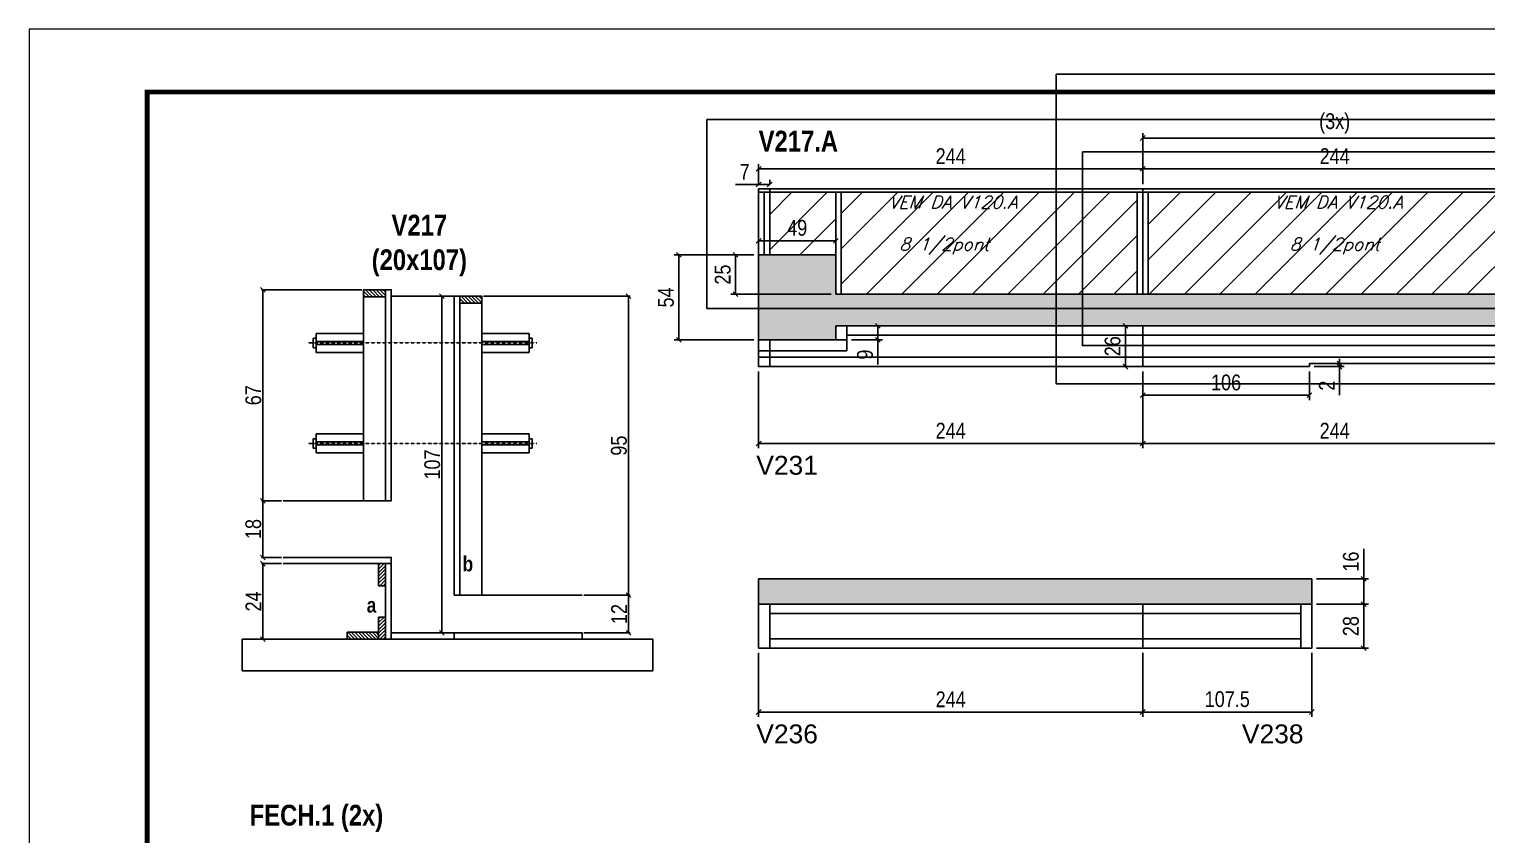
# Model space of a CAD drawing. Extents: x 2603 to 22413, y 1253 to 30260.
# Drawn here: x 5786 to 6713, y 23614 to 24126 of the extents above; entities that cross this region are included whole.
import ezdxf

# ---------------------------------------------------------------- set-up
doc = ezdxf.new("R2010")
doc.units = 0
doc.linetypes.add('DASHED', pattern=[0.75, 0.5, -0.25])
doc.linetypes.add('HIDDEN', pattern=[0.375, 0.25, -0.125])
for name, color, linetype in [('5', 5, 'Continuous'), ('barrote', 251, 'Continuous'), ('COTA', 241, 'Continuous'), ('detalhes', 4, 'Continuous'), ('NOMENCLATURA', 7, 'Continuous'), ('Painéis', 200, 'Continuous'), ('SARR_2.2x10', 60, 'Continuous'), ('SARR_2.2x7', 40, 'Continuous'), ('SARR_3.5x7', 81, 'Continuous'), ('TENSOR', 3, 'Continuous'), ('texto', 7, 'Continuous')]:
    doc.layers.add(name, color=color, linetype=linetype)
for name, color, linetype, lineweight in [('CONCRETO', 251, 'Continuous', 25), ('Folhas', 255, 'Continuous', 9), ('Hachura', 251, 'Continuous', 9), ('SARRAFO DE PRESSAO', 251, 'DASHED', 9)]:
    doc.layers.add(name, color=color, linetype=linetype, lineweight=lineweight)
doc.styles.add('COTA TECNICA', font='techl___.ttf', dxfattribs={"height": 10})
doc.styles.add('COTA TECNICA 2X', font='techl___.ttf', dxfattribs={"height": 10})
doc.styles.add('Romans', font='romans.shx')
doc.styles.get("Standard").update_dxf_attribs({"font": 'arial.ttf'})
doc.styles.add('TECNICA', font='techb___.ttf', dxfattribs={"height": 10})
doc.dimstyles.new('PAINEL', dxfattribs={"dimtxt": 10, "dimasz": 3, "dimexe": 3, "dimexo": 3, "dimgap": 3, "dimtad": 1, "dimdec": 1, "dimzin": 12, "dimdsep": 46, "dimtxsty": 'COTA TECNICA', "dimblk1": 'OBLIQUE', "dimblk2": 'OBLIQUE', "dimsah": 1, "dimcen": 0.9, "dimclrd": 4, "dimclre": 4, "dimclrt": 240, "dimadec": 1, "dimazin": 3, "dimtfac": 1, "dimtdec": 1, "dimtmove": 0, "dimatfit": 3, "dimfxl": 1, "dimtolj": 1, "dimtzin": 12, "dimarcsym": 0})
doc.dimstyles.new('SECAO', dxfattribs={"dimscale": 0.333333, "dimtxt": 5, "dimasz": 9, "dimexe": 3, "dimexo": 3, "dimgap": 3, "dimtad": 1, "dimdec": 1, "dimlfac": 0.5, "dimzin": 12, "dimdsep": 46, "dimtxsty": 'COTA TECNICA 2X', "dimblk1": 'OBLIQUE', "dimblk2": 'OBLIQUE', "dimsah": 1, "dimcen": 0.9, "dimclrd": 4, "dimclre": 4, "dimclrt": 240, "dimadec": 1, "dimazin": 3, "dimtfac": 1, "dimtdec": 1, "dimtmove": 0, "dimatfit": 3, "dimfxl": 1, "dimtolj": 1, "dimtzin": 12, "dimarcsym": 0})

# ---------------------------------------------------------------- blocks, each defined once
blk = doc.blocks.new('9999999999')
at = {"layer": 'Folhas'}
blk.add_lwpolyline([(98138.98, 34190.21), (99623.98, 34190.21), (99623.98, 35240.21), (98138.98, 35240.21)], close=True, dxfattribs=at)
at = {"layer": 'Folhas', "color": 30, "const_width": 3}
blk.add_lwpolyline([(98213.98, 34230.21), (99583.98, 34230.21), (99583.98, 35200.21), (98213.98, 35200.21)], close=True, dxfattribs=at)
blk = doc.blocks.new('_Oblique')
at = {"color": 0, "linetype": 'ByBlock', "lineweight": -2}
blk.add_line((-0.5, -0.5), (0.5, 0.5), dxfattribs=at)
blk = doc.blocks.new('*D2597')
at = {"layer": 'COTA', "color": 4, "lineweight": -2, "transparency": 16777216}
for p, q in [((5946.84, 23786.68), (5934.03, 23786.68)), ((5935.03, 23738.68), (5935.03, 23786.68)), ((5987.54, 23738.68), (5934.03, 23738.68))]:
    blk.add_line(p, q, dxfattribs=at)
at = {"layer": 'Defpoints', "color": 0, "transparency": 16777216}
for p in [(5935.03, 23786.68), (5947.84, 23786.68), (5988.54, 23738.68)]:
    blk.add_point(p, dxfattribs=at)
at = {"layer": 'COTA', "color": 4, "lineweight": -2, "transparency": 16777216, "xscale": 3, "yscale": 3, "zscale": 3}
for p, rotation in [((5935.03, 23786.68), 90), ((5935.03, 23738.68), 270)]:
    blk.add_blockref('_Oblique', p, dxfattribs=dict(at, rotation=rotation))
at = {"layer": 'COTA', "color": 240, "transparency": 16777216, "insert": (5928.96, 23762.68), "char_height": 10, "attachment_point": 5, "rotation": 90, "style": 'COTA TECNICA 2X'}
blk.add_mtext('\\A1;24', dxfattribs=at)
blk = doc.blocks.new('*D2598')
at = {"layer": 'COTA', "color": 4, "lineweight": -2, "transparency": 16777216}
for p, q in [((5946.84, 23826.68), (5934.03, 23826.68)), ((5935.03, 23790.68), (5935.03, 23826.68)), ((5946.84, 23790.68), (5934.03, 23790.68))]:
    blk.add_line(p, q, dxfattribs=at)
at = {"layer": 'Defpoints', "color": 0, "transparency": 16777216}
for p in [(5935.03, 23826.68), (5947.84, 23826.68), (5947.84, 23790.68)]:
    blk.add_point(p, dxfattribs=at)
at = {"layer": 'COTA', "color": 4, "lineweight": -2, "transparency": 16777216, "xscale": 3, "yscale": 3, "zscale": 3}
for p, rotation in [((5935.03, 23826.68), 90), ((5935.03, 23790.68), 270)]:
    blk.add_blockref('_Oblique', p, dxfattribs=dict(at, rotation=rotation))
at = {"layer": 'COTA', "color": 240, "transparency": 16777216, "insert": (5928.93, 23808.68), "char_height": 10, "attachment_point": 5, "rotation": 90, "style": 'COTA TECNICA 2X'}
blk.add_mtext('\\A1;18', dxfattribs=at)
blk = doc.blocks.new('*D2599')
at = {"layer": 'COTA', "color": 4, "lineweight": -2, "transparency": 16777216}
for p, q in [((5997.94, 23960.68), (5934.03, 23960.68)), ((5935.03, 23826.68), (5935.03, 23960.68)), ((5946.84, 23826.68), (5934.03, 23826.68))]:
    blk.add_line(p, q, dxfattribs=at)
at = {"layer": 'Defpoints', "color": 0, "transparency": 16777216}
for p in [(5935.03, 23960.68), (5998.94, 23960.68), (5947.84, 23826.68)]:
    blk.add_point(p, dxfattribs=at)
at = {"layer": 'COTA', "color": 4, "lineweight": -2, "transparency": 16777216, "xscale": 3, "yscale": 3, "zscale": 3}
for p, rotation in [((5935.03, 23960.68), 90), ((5935.03, 23826.68), 270)]:
    blk.add_blockref('_Oblique', p, dxfattribs=dict(at, rotation=rotation))
at = {"layer": 'COTA', "color": 240, "transparency": 16777216, "insert": (5928.93, 23893.68), "char_height": 10, "attachment_point": 5, "rotation": 90, "style": 'COTA TECNICA 2X'}
blk.add_mtext('\\A1;67', dxfattribs=at)
blk = doc.blocks.new('*D2600')
at = {"layer": 'COTA', "color": 4, "lineweight": -2, "transparency": 16777216}
for p, q in [((6138.86, 23766.68), (6168.37, 23766.68)), ((6167.37, 23742.68), (6167.37, 23766.68)), ((6138.86, 23742.68), (6168.37, 23742.68))]:
    blk.add_line(p, q, dxfattribs=at)
at = {"layer": 'Defpoints', "color": 0, "transparency": 16777216}
for p in [(6137.86, 23766.68), (6167.37, 23766.68), (6137.86, 23742.68)]:
    blk.add_point(p, dxfattribs=at)
at = {"layer": 'COTA', "color": 4, "lineweight": -2, "transparency": 16777216, "xscale": 3, "yscale": 3, "zscale": 3}
for p, rotation in [((6167.37, 23766.68), 90), ((6167.37, 23742.68), 270)]:
    blk.add_blockref('_Oblique', p, dxfattribs=dict(at, rotation=rotation))
at = {"layer": 'COTA', "color": 240, "transparency": 16777216, "insert": (6161.31, 23754.68), "char_height": 10, "attachment_point": 5, "rotation": 90, "style": 'COTA TECNICA 2X'}
blk.add_mtext('\\A1;12', dxfattribs=at)
blk = doc.blocks.new('*D2601')
at = {"layer": 'COTA', "color": 4, "lineweight": -2, "transparency": 16777216}
for p, q in [((6075.14, 23956.68), (6168.37, 23956.68)), ((6167.37, 23766.68), (6167.37, 23956.68)), ((6138.86, 23766.68), (6168.37, 23766.68))]:
    blk.add_line(p, q, dxfattribs=at)
at = {"layer": 'Defpoints', "color": 0, "transparency": 16777216}
for p in [(6074.14, 23956.68), (6167.37, 23956.68), (6137.86, 23766.68)]:
    blk.add_point(p, dxfattribs=at)
at = {"layer": 'COTA', "color": 4, "lineweight": -2, "transparency": 16777216, "xscale": 3, "yscale": 3, "zscale": 3}
for p, rotation in [((6167.37, 23956.68), 90), ((6167.37, 23766.68), 270)]:
    blk.add_blockref('_Oblique', p, dxfattribs=dict(at, rotation=rotation))
at = {"layer": 'COTA', "color": 240, "transparency": 16777216, "insert": (6161.23, 23861.68), "char_height": 10, "attachment_point": 5, "rotation": 90, "style": 'COTA TECNICA 2X'}
blk.add_mtext('\\A1;95', dxfattribs=at)
blk = doc.blocks.new('*D2602')
at = {"layer": 'COTA', "color": 4, "lineweight": -2, "transparency": 16777216}
for p, q in [((6055.54, 23956.68), (6047.76, 23956.68)), ((6048.76, 23956.68), (6048.76, 23742.68)), ((6055.54, 23742.68), (6047.76, 23742.68))]:
    blk.add_line(p, q, dxfattribs=at)
at = {"layer": 'Defpoints', "color": 0, "transparency": 16777216}
for p in [(6056.54, 23956.68), (6048.76, 23742.68), (6056.54, 23742.68)]:
    blk.add_point(p, dxfattribs=at)
at = {"layer": 'COTA', "color": 4, "lineweight": -2, "transparency": 16777216, "xscale": 3, "yscale": 3, "zscale": 3}
for p, rotation in [((6048.76, 23956.68), 90), ((6048.76, 23742.68), 270)]:
    blk.add_blockref('_Oblique', p, dxfattribs=dict(at, rotation=rotation))
at = {"layer": 'COTA', "color": 240, "transparency": 16777216, "insert": (6042.65, 23849.68), "char_height": 10, "attachment_point": 5, "rotation": 90, "style": 'COTA TECNICA 2X'}
blk.add_mtext('\\A1;107', dxfattribs=at)
blk = doc.blocks.new('*D493')
at = {"layer": 'COTA', "color": 4, "linetype": 'ByBlock', "lineweight": -2, "transparency": 16777216}
for p, q in [((6494, 23908.85), (6494, 23860.1)), ((6738, 23910.85), (6738, 23860.1)), ((6494, 23863.1), (6738, 23863.1))]:
    blk.add_line(p, q, dxfattribs=at)
at = {"layer": 'Defpoints', "color": 0, "linetype": 'ByBlock', "transparency": 16777216}
for p in [(6494, 23911.85), (6738, 23913.85), (6738, 23863.1)]:
    blk.add_point(p, dxfattribs=at)
at = {"layer": 'COTA', "color": 4, "linetype": 'ByBlock', "lineweight": -2, "transparency": 16777216, "xscale": 3, "yscale": 3, "zscale": 3, "rotation": 180}
blk.add_blockref('_Oblique', (6494, 23863.1), dxfattribs=at)
at = {"layer": 'COTA', "color": 4, "linetype": 'ByBlock', "lineweight": -2, "transparency": 16777216, "xscale": 3, "yscale": 3, "zscale": 3}
blk.add_blockref('_Oblique', (6738, 23863.1), dxfattribs=at)
at = {"layer": 'COTA', "color": 240, "linetype": 'ByBlock', "transparency": 16777216, "insert": (6616, 23871.17), "char_height": 10, "attachment_point": 5, "style": 'COTA TECNICA'}
blk.add_mtext('\\A1;244', dxfattribs=at)
blk = doc.blocks.new('*D2670')
at = {"layer": 'COTA', "color": 4, "linetype": 'ByBlock', "lineweight": -2, "transparency": 16777216}
for p, q in [((6250, 23985.85), (6250, 23994.89)), ((6250, 23991.89), (6299, 23991.89)), ((6299, 23985.85), (6299, 23994.89))]:
    blk.add_line(p, q, dxfattribs=at)
at = {"layer": 'Defpoints', "color": 0, "linetype": 'ByBlock', "transparency": 16777216}
for p in [(6299, 23991.89), (6250, 23982.85), (6299, 23982.85)]:
    blk.add_point(p, dxfattribs=at)
at = {"layer": 'COTA', "color": 4, "linetype": 'ByBlock', "lineweight": -2, "transparency": 16777216, "xscale": 3, "yscale": 3, "zscale": 3, "rotation": 180}
blk.add_blockref('_Oblique', (6250, 23991.89), dxfattribs=at)
at = {"layer": 'COTA', "color": 4, "linetype": 'ByBlock', "lineweight": -2, "transparency": 16777216, "xscale": 3, "yscale": 3, "zscale": 3}
blk.add_blockref('_Oblique', (6299, 23991.89), dxfattribs=at)
at = {"layer": 'COTA', "color": 240, "linetype": 'ByBlock', "transparency": 16777216, "insert": (6274.5, 23999.99), "char_height": 10, "attachment_point": 5, "style": 'COTA TECNICA'}
blk.add_mtext('\\A1;49', dxfattribs=at)
blk = doc.blocks.new('*D2671')
at = {"layer": 'COTA', "color": 4, "linetype": 'ByBlock', "lineweight": -2, "transparency": 16777216}
for p, q in [((6247, 23982.85), (6232.29, 23982.85)), ((6235.29, 23957.85), (6235.29, 23982.85)), ((6296, 23957.85), (6232.29, 23957.85))]:
    blk.add_line(p, q, dxfattribs=at)
at = {"layer": 'Defpoints', "color": 0, "linetype": 'ByBlock', "transparency": 16777216}
for p in [(6235.29, 23982.85), (6250, 23982.85), (6299, 23957.85)]:
    blk.add_point(p, dxfattribs=at)
at = {"layer": 'COTA', "color": 4, "linetype": 'ByBlock', "lineweight": -2, "transparency": 16777216, "xscale": 3, "yscale": 3, "zscale": 3}
for p, rotation in [((6235.29, 23982.85), 90), ((6235.29, 23957.85), 270)]:
    blk.add_blockref('_Oblique', p, dxfattribs=dict(at, rotation=rotation))
at = {"layer": 'COTA', "color": 240, "linetype": 'ByBlock', "transparency": 16777216, "insert": (6227.18, 23970.35), "char_height": 10, "attachment_point": 5, "rotation": 90, "style": 'COTA TECNICA'}
blk.add_mtext('\\A1;25', dxfattribs=at)
blk = doc.blocks.new('*D2674')
at = {"layer": 'COTA', "color": 4, "linetype": 'ByBlock', "lineweight": -2, "transparency": 16777216}
for p, q in [((6250, 23908.85), (6250, 23860.1)), ((6494, 23908.85), (6494, 23860.1)), ((6250, 23863.1), (6494, 23863.1))]:
    blk.add_line(p, q, dxfattribs=at)
at = {"layer": 'Defpoints', "color": 0, "linetype": 'ByBlock', "transparency": 16777216}
for p in [(6250, 23911.85), (6494, 23911.85), (6494, 23863.1)]:
    blk.add_point(p, dxfattribs=at)
at = {"layer": 'COTA', "color": 4, "linetype": 'ByBlock', "lineweight": -2, "transparency": 16777216, "xscale": 3, "yscale": 3, "zscale": 3, "rotation": 180}
blk.add_blockref('_Oblique', (6250, 23863.1), dxfattribs=at)
at = {"layer": 'COTA', "color": 4, "linetype": 'ByBlock', "lineweight": -2, "transparency": 16777216, "xscale": 3, "yscale": 3, "zscale": 3}
blk.add_blockref('_Oblique', (6494, 23863.1), dxfattribs=at)
at = {"layer": 'COTA', "color": 240, "linetype": 'ByBlock', "transparency": 16777216, "insert": (6372, 23871.17), "char_height": 10, "attachment_point": 5, "style": 'COTA TECNICA'}
blk.add_mtext('\\A1;244', dxfattribs=at)
blk = doc.blocks.new('*D2675')
at = {"layer": 'COTA', "color": 4, "linetype": 'ByBlock', "lineweight": -2, "transparency": 16777216}
for p, q in [((6250, 24027.85), (6250, 24040.55)), ((6250, 24037.55), (6494, 24037.55)), ((6494, 24027.85), (6494, 24040.55))]:
    blk.add_line(p, q, dxfattribs=at)
at = {"layer": 'Defpoints', "color": 0, "linetype": 'ByBlock', "transparency": 16777216}
for p in [(6494, 24037.55), (6250, 24024.85), (6494, 24024.85)]:
    blk.add_point(p, dxfattribs=at)
at = {"layer": 'COTA', "color": 4, "linetype": 'ByBlock', "lineweight": -2, "transparency": 16777216, "xscale": 3, "yscale": 3, "zscale": 3, "rotation": 180}
blk.add_blockref('_Oblique', (6250, 24037.55), dxfattribs=at)
at = {"layer": 'COTA', "color": 4, "linetype": 'ByBlock', "lineweight": -2, "transparency": 16777216, "xscale": 3, "yscale": 3, "zscale": 3}
blk.add_blockref('_Oblique', (6494, 24037.55), dxfattribs=at)
at = {"layer": 'COTA', "color": 240, "linetype": 'ByBlock', "transparency": 16777216, "insert": (6372, 24045.62), "char_height": 10, "attachment_point": 5, "style": 'COTA TECNICA'}
blk.add_mtext('\\A1;244', dxfattribs=at)
blk = doc.blocks.new('*D2676')
at = {"layer": 'COTA', "color": 4, "linetype": 'ByBlock', "lineweight": -2, "transparency": 16777216}
for p, q in [((6494, 24027.85), (6494, 24040.55)), ((6494, 24037.55), (6738, 24037.55)), ((6738, 24027.85), (6738, 24040.55))]:
    blk.add_line(p, q, dxfattribs=at)
at = {"layer": 'Defpoints', "color": 0, "linetype": 'ByBlock', "transparency": 16777216}
for p in [(6738, 24037.55), (6494, 24024.85), (6738, 24024.85)]:
    blk.add_point(p, dxfattribs=at)
at = {"layer": 'COTA', "color": 4, "linetype": 'ByBlock', "lineweight": -2, "transparency": 16777216, "xscale": 3, "yscale": 3, "zscale": 3, "rotation": 180}
blk.add_blockref('_Oblique', (6494, 24037.55), dxfattribs=at)
at = {"layer": 'COTA', "color": 4, "linetype": 'ByBlock', "lineweight": -2, "transparency": 16777216, "xscale": 3, "yscale": 3, "zscale": 3}
blk.add_blockref('_Oblique', (6738, 24037.55), dxfattribs=at)
at = {"layer": 'COTA', "color": 240, "linetype": 'ByBlock', "transparency": 16777216, "insert": (6616, 24045.62), "char_height": 10, "attachment_point": 5, "style": 'COTA TECNICA'}
blk.add_mtext('\\A1;244', dxfattribs=at)
blk = doc.blocks.new('*D2678')
at = {"layer": 'COTA', "color": 4, "linetype": 'ByBlock', "lineweight": -2, "transparency": 16777216}
for p, q in [((6494, 24027.85), (6494, 24060.13)), ((6494, 24057.13), (6738, 24057.13)), ((6738, 24027.85), (6738, 24060.13))]:
    blk.add_line(p, q, dxfattribs=at)
at = {"layer": 'Defpoints', "color": 0, "linetype": 'ByBlock', "transparency": 16777216}
for p in [(6738, 24057.13), (6494, 24024.85), (6738, 24024.85)]:
    blk.add_point(p, dxfattribs=at)
at = {"layer": 'COTA', "color": 4, "linetype": 'ByBlock', "lineweight": -2, "transparency": 16777216, "xscale": 3, "yscale": 3, "zscale": 3, "rotation": 180}
blk.add_blockref('_Oblique', (6494, 24057.13), dxfattribs=at)
at = {"layer": 'COTA', "color": 4, "linetype": 'ByBlock', "lineweight": -2, "transparency": 16777216, "xscale": 3, "yscale": 3, "zscale": 3}
blk.add_blockref('_Oblique', (6738, 24057.13), dxfattribs=at)
at = {"layer": 'COTA', "color": 240, "linetype": 'ByBlock', "transparency": 16777216, "insert": (6616, 24066.35), "char_height": 10, "attachment_point": 5, "style": 'COTA TECNICA'}
blk.add_mtext('\\A1;(3x)', dxfattribs=at)
blk = doc.blocks.new('*D495')
at = {"layer": 'COTA', "color": 4, "linetype": 'ByBlock', "lineweight": -2, "transparency": 16777216}
for p, q in [((6494, 23729.99), (6494, 23689.43)), ((6601.5, 23729.99), (6601.5, 23689.43)), ((6494, 23692.43), (6601.5, 23692.43))]:
    blk.add_line(p, q, dxfattribs=at)
at = {"layer": 'Defpoints', "color": 0, "linetype": 'ByBlock', "transparency": 16777216}
for p in [(6494, 23732.99), (6601.5, 23732.99), (6601.5, 23692.43)]:
    blk.add_point(p, dxfattribs=at)
at = {"layer": 'COTA', "color": 4, "linetype": 'ByBlock', "lineweight": -2, "transparency": 16777216, "xscale": 3, "yscale": 3, "zscale": 3, "rotation": 180}
blk.add_blockref('_Oblique', (6494, 23692.43), dxfattribs=at)
at = {"layer": 'COTA', "color": 4, "linetype": 'ByBlock', "lineweight": -2, "transparency": 16777216, "xscale": 3, "yscale": 3, "zscale": 3}
blk.add_blockref('_Oblique', (6601.5, 23692.43), dxfattribs=at)
at = {"layer": 'COTA', "color": 240, "linetype": 'ByBlock', "transparency": 16777216, "insert": (6547.75, 23700.54), "char_height": 10, "attachment_point": 5, "style": 'COTA TECNICA'}
blk.add_mtext('\\A1;107.5', dxfattribs=at)
blk = doc.blocks.new('*D2682')
at = {"layer": 'COTA', "color": 4, "linetype": 'ByBlock', "lineweight": -2, "transparency": 16777216}
for p, q in [((6250, 23729.99), (6250, 23689.43)), ((6494, 23729.99), (6494, 23689.43)), ((6250, 23692.43), (6494, 23692.43))]:
    blk.add_line(p, q, dxfattribs=at)
at = {"layer": 'Defpoints', "color": 0, "linetype": 'ByBlock', "transparency": 16777216}
for p in [(6250, 23732.99), (6494, 23732.99), (6494, 23692.43)]:
    blk.add_point(p, dxfattribs=at)
at = {"layer": 'COTA', "color": 4, "linetype": 'ByBlock', "lineweight": -2, "transparency": 16777216, "xscale": 3, "yscale": 3, "zscale": 3, "rotation": 180}
blk.add_blockref('_Oblique', (6250, 23692.43), dxfattribs=at)
at = {"layer": 'COTA', "color": 4, "linetype": 'ByBlock', "lineweight": -2, "transparency": 16777216, "xscale": 3, "yscale": 3, "zscale": 3}
blk.add_blockref('_Oblique', (6494, 23692.43), dxfattribs=at)
at = {"layer": 'COTA', "color": 240, "linetype": 'ByBlock', "transparency": 16777216, "insert": (6372, 23700.5), "char_height": 10, "attachment_point": 5, "style": 'COTA TECNICA'}
blk.add_mtext('\\A1;244', dxfattribs=at)
blk = doc.blocks.new('*D2683')
at = {"layer": 'COTA', "color": 4, "linetype": 'ByBlock', "lineweight": -2, "transparency": 16777216}
for p, q in [((6604.5, 23760.99), (6637.44, 23760.99)), ((6634.44, 23760.99), (6634.44, 23732.99)), ((6604.5, 23732.99), (6637.44, 23732.99))]:
    blk.add_line(p, q, dxfattribs=at)
at = {"layer": 'Defpoints', "color": 0, "linetype": 'ByBlock', "transparency": 16777216}
for p in [(6601.5, 23760.99), (6601.5, 23732.99), (6634.44, 23732.99)]:
    blk.add_point(p, dxfattribs=at)
at = {"layer": 'COTA', "color": 4, "linetype": 'ByBlock', "lineweight": -2, "transparency": 16777216, "xscale": 3, "yscale": 3, "zscale": 3}
for p, rotation in [((6634.44, 23760.99), 90), ((6634.44, 23732.99), 270)]:
    blk.add_blockref('_Oblique', p, dxfattribs=dict(at, rotation=rotation))
at = {"layer": 'COTA', "color": 240, "linetype": 'ByBlock', "transparency": 16777216, "insert": (6626.34, 23746.99), "char_height": 10, "attachment_point": 5, "rotation": 90, "style": 'COTA TECNICA'}
blk.add_mtext('\\A1;28', dxfattribs=at)
blk = doc.blocks.new('*D2684')
at = {"layer": 'COTA', "color": 4, "linetype": 'ByBlock', "lineweight": -2, "transparency": 16777216}
for p, q in [((6634.44, 23776.99), (6634.44, 23796)), ((6604.5, 23776.99), (6637.44, 23776.99)), ((6634.44, 23760.99), (6634.44, 23776.99)), ((6604.5, 23760.99), (6637.44, 23760.99))]:
    blk.add_line(p, q, dxfattribs=at)
at = {"layer": 'Defpoints', "color": 0, "linetype": 'ByBlock', "transparency": 16777216}
for p in [(6601.5, 23776.99), (6634.44, 23776.99), (6601.5, 23760.99)]:
    blk.add_point(p, dxfattribs=at)
at = {"layer": 'COTA', "color": 4, "linetype": 'ByBlock', "lineweight": -2, "transparency": 16777216, "xscale": 3, "yscale": 3, "zscale": 3}
for p, rotation in [((6634.44, 23776.99), 90), ((6634.44, 23760.99), 270)]:
    blk.add_blockref('_Oblique', p, dxfattribs=dict(at, rotation=rotation))
at = {"layer": 'COTA', "color": 240, "linetype": 'ByBlock', "transparency": 16777216, "insert": (6626.34, 23788), "char_height": 10, "attachment_point": 5, "rotation": 90, "style": 'COTA TECNICA'}
blk.add_mtext('\\A1;16', dxfattribs=at)
blk = doc.blocks.new('*D2654')
at = {"layer": 'COTA', "color": 4, "linetype": 'ByBlock', "lineweight": -2, "transparency": 16777216}
for p, q in [((6494, 23908.85), (6494, 23890.66)), ((6600, 23908.85), (6600, 23890.66)), ((6494, 23893.66), (6600, 23893.66))]:
    blk.add_line(p, q, dxfattribs=at)
at = {"layer": 'Defpoints', "color": 0, "linetype": 'ByBlock', "transparency": 16777216}
for p in [(6494, 23911.85), (6600, 23911.85), (6600, 23893.66)]:
    blk.add_point(p, dxfattribs=at)
at = {"layer": 'COTA', "color": 4, "linetype": 'ByBlock', "lineweight": -2, "transparency": 16777216, "xscale": 3, "yscale": 3, "zscale": 3, "rotation": 180}
blk.add_blockref('_Oblique', (6494, 23893.66), dxfattribs=at)
at = {"layer": 'COTA', "color": 4, "linetype": 'ByBlock', "lineweight": -2, "transparency": 16777216, "xscale": 3, "yscale": 3, "zscale": 3}
blk.add_blockref('_Oblique', (6600, 23893.66), dxfattribs=at)
at = {"layer": 'COTA', "color": 240, "linetype": 'ByBlock', "transparency": 16777216, "insert": (6547, 23901.76), "char_height": 10, "attachment_point": 5, "style": 'COTA TECNICA'}
blk.add_mtext('\\A1;106', dxfattribs=at)
blk = doc.blocks.new('*D2655')
at = {"layer": 'COTA', "color": 4, "linetype": 'ByBlock', "lineweight": -2, "transparency": 16777216}
for p, q in [((6619.02, 23913.85), (6619.02, 23916.85)), ((6603, 23913.85), (6622.02, 23913.85)), ((6603, 23911.85), (6622.02, 23911.85)), ((6619.02, 23913.85), (6619.02, 23911.85)), ((6619.02, 23911.85), (6619.02, 23893.74))]:
    blk.add_line(p, q, dxfattribs=at)
at = {"layer": 'Defpoints', "color": 0, "linetype": 'ByBlock', "transparency": 16777216}
for p in [(6600, 23913.85), (6600, 23911.85), (6619.02, 23911.85)]:
    blk.add_point(p, dxfattribs=at)
at = {"layer": 'COTA', "color": 4, "linetype": 'ByBlock', "lineweight": -2, "transparency": 16777216, "xscale": 3, "yscale": 3, "zscale": 3}
for p, rotation in [((6619.02, 23913.85), 270), ((6619.02, 23911.85), 90)]:
    blk.add_blockref('_Oblique', p, dxfattribs=dict(at, rotation=rotation))
at = {"layer": 'COTA', "color": 240, "linetype": 'ByBlock', "transparency": 16777216, "insert": (6611.02, 23899.79), "char_height": 10, "attachment_point": 5, "rotation": 90, "style": 'COTA TECNICA'}
blk.add_mtext('\\A1;2', dxfattribs=at)
blk = doc.blocks.new('*D2656')
at = {"layer": 'COTA', "color": 4, "linetype": 'ByBlock', "lineweight": -2, "transparency": 16777216}
for p, q in [((6491, 23937.85), (6480.03, 23937.85)), ((6483.03, 23937.85), (6483.03, 23911.85)), ((6491, 23911.85), (6480.03, 23911.85))]:
    blk.add_line(p, q, dxfattribs=at)
at = {"layer": 'Defpoints', "color": 0, "linetype": 'ByBlock', "transparency": 16777216}
for p in [(6494, 23937.85), (6483.03, 23911.85), (6494, 23911.85)]:
    blk.add_point(p, dxfattribs=at)
at = {"layer": 'COTA', "color": 4, "linetype": 'ByBlock', "lineweight": -2, "transparency": 16777216, "xscale": 3, "yscale": 3, "zscale": 3}
for p, rotation in [((6483.03, 23937.85), 90), ((6483.03, 23911.85), 270)]:
    blk.add_blockref('_Oblique', p, dxfattribs=dict(at, rotation=rotation))
at = {"layer": 'COTA', "color": 240, "linetype": 'ByBlock', "transparency": 16777216, "insert": (6474.92, 23924.85), "char_height": 10, "attachment_point": 5, "rotation": 90, "style": 'COTA TECNICA'}
blk.add_mtext('\\A1;26', dxfattribs=at)
blk = doc.blocks.new('*D2658')
at = {"layer": 'COTA', "color": 4, "linetype": 'ByBlock', "lineweight": -2, "transparency": 16777216}
for p, q in [((6250, 24027.61), (6235.27, 24027.61)), ((6250, 24027.85), (6250, 24030.61)), ((6257, 24027.61), (6250, 24027.61)), ((6257, 24027.85), (6257, 24030.61))]:
    blk.add_line(p, q, dxfattribs=at)
at = {"layer": 'Defpoints', "color": 0, "linetype": 'ByBlock', "transparency": 16777216}
for p in [(6250, 24027.61), (6250, 24024.85), (6257, 24024.85)]:
    blk.add_point(p, dxfattribs=at)
at = {"layer": 'COTA', "color": 4, "linetype": 'ByBlock', "lineweight": -2, "transparency": 16777216, "xscale": 3, "yscale": 3, "zscale": 3, "rotation": 180}
blk.add_blockref('_Oblique', (6250, 24027.61), dxfattribs=at)
at = {"layer": 'COTA', "color": 4, "linetype": 'ByBlock', "lineweight": -2, "transparency": 16777216, "xscale": 3, "yscale": 3, "zscale": 3}
blk.add_blockref('_Oblique', (6257, 24027.61), dxfattribs=at)
at = {"layer": 'COTA', "color": 240, "linetype": 'ByBlock', "transparency": 16777216, "insert": (6241.13, 24035.68), "char_height": 10, "attachment_point": 5, "style": 'COTA TECNICA'}
blk.add_mtext('\\A1;7', dxfattribs=at)
blk = doc.blocks.new('*D1601')
at = {"layer": 'COTA', "color": 4, "linetype": 'ByBlock', "lineweight": -2, "transparency": 16777216}
for p, q in [((6247, 23982.85), (6196.24, 23982.85)), ((6199.24, 23928.85), (6199.24, 23982.85)), ((6247, 23928.85), (6196.24, 23928.85))]:
    blk.add_line(p, q, dxfattribs=at)
at = {"layer": 'Defpoints', "color": 0, "linetype": 'ByBlock', "transparency": 16777216}
for p in [(6199.24, 23982.85), (6250, 23982.85), (6250, 23928.85)]:
    blk.add_point(p, dxfattribs=at)
at = {"layer": 'COTA', "color": 4, "linetype": 'ByBlock', "lineweight": -2, "transparency": 16777216, "xscale": 3, "yscale": 3, "zscale": 3}
for p, rotation in [((6199.24, 23982.85), 90), ((6199.24, 23928.85), 270)]:
    blk.add_blockref('_Oblique', p, dxfattribs=dict(at, rotation=rotation))
at = {"layer": 'COTA', "color": 240, "linetype": 'ByBlock', "transparency": 16777216, "insert": (6191.13, 23955.85), "char_height": 10, "attachment_point": 5, "rotation": 90, "style": 'COTA TECNICA'}
blk.add_mtext('\\A1;54', dxfattribs=at)
blk = doc.blocks.new('*D1602')
at = {"layer": 'COTA', "color": 4, "linetype": 'ByBlock', "lineweight": -2, "transparency": 16777216}
for p, q in [((6309, 23937.85), (6328.68, 23937.85)), ((6325.68, 23937.85), (6325.68, 23928.85)), ((6309, 23928.85), (6328.68, 23928.85)), ((6325.68, 23928.85), (6325.68, 23913.18))]:
    blk.add_line(p, q, dxfattribs=at)
at = {"layer": 'Defpoints', "color": 0, "linetype": 'ByBlock', "transparency": 16777216}
for p in [(6306, 23937.85), (6306, 23928.85), (6325.68, 23928.85)]:
    blk.add_point(p, dxfattribs=at)
at = {"layer": 'COTA', "color": 4, "linetype": 'ByBlock', "lineweight": -2, "transparency": 16777216, "xscale": 3, "yscale": 3, "zscale": 3}
for p, rotation in [((6325.68, 23937.85), 90), ((6325.68, 23928.85), 270)]:
    blk.add_blockref('_Oblique', p, dxfattribs=dict(at, rotation=rotation))
at = {"layer": 'COTA', "color": 240, "linetype": 'ByBlock', "transparency": 16777216, "insert": (6317.59, 23919.52), "char_height": 10, "attachment_point": 5, "rotation": 90, "style": 'COTA TECNICA'}
blk.add_mtext('\\A1;9', dxfattribs=at)

msp = doc.modelspace()

# ---------------------------------------------------------------- hatches: boundary and pattern name
at = {"layer": 'COTA', "linetype": 'ByBlock'}
h = msp.add_hatch(dxfattribs=at)
h.set_pattern_fill('AR-CONC', color=256, scale=0.03)
h.set_pattern_definition([(50, (-126418.0314, -5371.0305), (5.46554007, -0.47817257), [0.5715, -6.2865]), (355, (-126418.0314, -5371.0305), (-1.05730264, 5.73170536), [0.4572, -5.02921753]), (100.4514447, (-126417.576, -5371.0704), (4.40823741, 5.25353256), [0.48570026, -5.34270734]), (46.1842, (-126418.0314, -5369.5065), (8.13237123, -1.26126984), [0.85725, -9.42975]), (96.6355576, (-126417.354, -5369.612), (7.122124, 7.42278374), [0.7285507, -8.01406824]), (351.184151, (-126418.031, -5369.5065), (7.122124, 7.42278374), [0.685799, -7.54379196]), (21, (-126417.2694, -5369.8875), (4.54843174, -3.06795595), [0.5715, -6.2865]), (326, (-126417.2694, -5369.8875), (1.85406085, 5.52563898), [0.4572, -5.0292]), (71.451445, (-126416.8904, -5370.143), (6.40249258, 2.45768307), [0.48570026, -5.34269813]), (37.5, (-126418.0314, -5371.0305), (0.092658098, 2.536651166), [0, -4.96824, 0, -5.1054, 0, -5.04825]), (7.5, (-126418.0314, -5371.0305), (2.004589875, 3.005417245), [0, -2.91084, 0, -4.85394, 0, -1.92405]), (327.5, (-126419.7307, -5371.0305), (4.067717855, -0.17186232), [0, -1.905, 0, -5.9436, 0, -7.8867]), (317.5, (-126420.4927, -5371.0305), (4.44387544, 0.76279473), [0, -2.4765, 0, -3.94716, 0, -5.6007])])
h.paths.add_polyline_path([(6897.5, 23957.85), (6738, 23957.85), (6494, 23957.85), (6299, 23957.85), (6299, 23982.85), (6250, 23982.85), (6250, 23928.85), (6299, 23928.85), (6299, 23937.85), (7013, 23937.85), (7013, 23957.85), (6931.5, 23957.85), (6931.5, 23982.85), (6897.5, 23982.85)])
h = msp.add_hatch(dxfattribs=at)
h.set_pattern_fill('AR-CONC', color=256, scale=0.03)
h.set_pattern_definition([(50, (-126418.0314, -5376.9023), (5.46554007, -0.47817257), [0.5715, -6.2865]), (355, (-126418.0314, -5376.902), (-1.05730264, 5.73170536), [0.4572, -5.02921753]), (100.4514447, (-126417.576, -5376.942), (4.40823741, 5.25353256), [0.48570026, -5.34270734]), (46.1842, (-126418.0314, -5375.378), (8.13237123, -1.26126984), [0.85725, -9.42975]), (96.6355576, (-126417.354, -5375.483), (7.122124, 7.42278374), [0.7285507, -8.01406824]), (351.184151, (-126418.031, -5375.378), (7.122124, 7.42278374), [0.685799, -7.54379196]), (21, (-126417.2694, -5375.7593), (4.54843174, -3.06795595), [0.5715, -6.2865]), (326, (-126417.2694, -5375.759), (1.85406085, 5.52563898), [0.4572, -5.0292]), (71.451445, (-126416.8904, -5376.015), (6.40249258, 2.45768307), [0.48570026, -5.34269813]), (37.5, (-126418.0314, -5376.9023), (0.092658098, 2.536651166), [0, -4.96824, 0, -5.1054, 0, -5.04825]), (7.5, (-126418.0314, -5376.9023), (2.004589875, 3.005417245), [0, -2.91084, 0, -4.85394, 0, -1.92405]), (327.5, (-126419.7307, -5376.9023), (4.067717855, -0.17186232), [0, -1.905, 0, -5.9436, 0, -7.8867]), (317.5, (-126420.4927, -5376.9023), (4.44387544, 0.76279473), [0, -2.4765, 0, -3.94716, 0, -5.6007])])
h.paths.add_polyline_path([(6601.5, 23760.99), (6601.5, 23776.99), (6250, 23776.99), (6250, 23760.99)])
at = {"layer": 'Hachura', "linetype": 'ByBlock'}
h = msp.add_hatch(dxfattribs=at)
h.set_pattern_fill('ANSI31', color=256, scale=5)
h.set_pattern_definition([(45, (-126418.031, -5371.03), (-11.2253202, 11.2253202), [])])
h.paths.add_polyline_path([(6257, 24022.65), (6257, 23982.85), (6299, 23982.85), (6299, 24022.65)])
h.paths.add_polyline_path([(6302.5, 24022.65), (6302.5, 23957.85), (6490.5, 23957.85), (6490.5, 24022.65)])
h.paths.add_polyline_path([(6734.5, 23957.85), (6734.5, 24022.65), (6497.5, 24022.65), (6497.5, 23957.85)])
h.paths.add_polyline_path([(6897.5, 23957.85), (6897.5, 23982.85), (6924.5, 23982.85), (6924.5, 24022.65), (6741.5, 24022.65), (6741.5, 23957.85)])
at = {"layer": 'SARR_2.2x10'}
h = msp.add_hatch(dxfattribs=at)
h.set_pattern_fill('ANSI31', color=256, scale=0.5, angle=90)
h.set_pattern_definition([(135, (39182.0809, -99773.4912), (-1.122532015, -1.122532015), [])])
h.paths.add_polyline_path([(5988.54, 23743.08), (5988.54, 23738.68), (6008.54, 23738.68), (6008.54, 23743.08)])
at = {"layer": 'SARR_2.2x7'}
h = msp.add_hatch(dxfattribs=at)
h.set_pattern_fill('ANSI31', color=256, scale=0.5, angle=90)
h.set_pattern_definition([(135, (39166.4809, -99555.8912), (-1.122532015, -1.122532015), [])])
h.paths.add_polyline_path([(6012.94, 23960.68), (6012.94, 23956.28), (5998.94, 23956.28), (5998.94, 23960.68)])
h = msp.add_hatch(dxfattribs=at)
h.set_pattern_fill('ANSI31', color=256, scale=0.5, angle=90)
h.set_pattern_definition([(135, (39166.4809, -99559.8912), (-1.122532015, -1.122532015), [])])
h.paths.add_polyline_path([(6060.14, 23956.68), (6060.14, 23952.28), (6074.14, 23952.28), (6074.14, 23956.68)])
h = msp.add_hatch(dxfattribs=at)
h.set_pattern_fill('ANSI31', color=256, scale=0.5)
h.set_pattern_definition([(45, (-117503.6275, -9380.8601), (-1.122532015, 1.122532015), [])])
h.paths.add_polyline_path([(6012.94, 23772.68), (6008.54, 23772.68), (6008.54, 23786.68), (6012.94, 23786.68)])
h = msp.add_hatch(dxfattribs=at)
h.set_pattern_fill('ANSI31', color=256, scale=0.5)
h.set_pattern_definition([(45, (-117503.6275, -9414.8601), (-1.122532015, 1.122532015), [])])
h.paths.add_polyline_path([(6012.94, 23738.68), (6008.54, 23738.68), (6008.54, 23752.68), (6012.94, 23752.68)])

# ---------------------------------------------------------------- linework, layer by layer
at = {"ltscale": 3}
for p, q in [((5966.94, 23929.91), (5966.94, 23923.91)), ((5968.94, 23929.91), (5966.94, 23929.91)), ((5968.94, 23932.91), (5968.94, 23920.91)), ((5968.94, 23932.91), (5998.94, 23932.91)), ((5998.94, 23927.91), (5968.94, 23927.91)), ((5998.94, 23925.91), (5968.94, 23925.91)), ((6104.14, 23932.91), (6074.14, 23932.91)), ((6074.14, 23927.91), (6104.14, 23927.91)), ((6074.14, 23925.91), (6104.14, 23925.91)), ((6104.14, 23932.91), (6104.14, 23920.91)), ((6104.14, 23929.91), (6106.14, 23929.91)), ((6106.14, 23929.91), (6106.14, 23923.91)), ((5968.94, 23923.91), (5966.94, 23923.91)), ((5968.94, 23920.91), (5998.94, 23920.91)), ((6104.14, 23920.91), (6074.14, 23920.91)), ((6104.14, 23923.91), (6106.14, 23923.91)), ((5968.94, 23869.1), (5968.94, 23857.1)), ((5968.94, 23869.1), (5998.94, 23869.1)), ((6104.14, 23869.1), (6074.14, 23869.1)), ((6104.14, 23869.1), (6104.14, 23857.1)), ((5966.94, 23866.1), (5966.94, 23860.1)), ((5968.94, 23866.1), (5966.94, 23866.1)), ((5968.94, 23860.1), (5966.94, 23860.1)), ((5998.94, 23864.1), (5968.94, 23864.1)), ((5998.94, 23862.1), (5968.94, 23862.1)), ((6074.14, 23864.1), (6104.14, 23864.1)), ((6074.14, 23862.1), (6104.14, 23862.1)), ((6104.14, 23866.1), (6106.14, 23866.1)), ((6104.14, 23860.1), (6106.14, 23860.1)), ((6106.14, 23866.1), (6106.14, 23860.1)), ((5968.94, 23857.1), (5998.94, 23857.1)), ((6104.14, 23857.1), (6074.14, 23857.1))]:
    msp.add_line(p, q, dxfattribs=at)
at = {"layer": 'barrote', "elevation": 0}
msp.add_lwpolyline([(5921.87, 23718.68), (6182.72, 23718.68), (6182.72, 23738.68), (5921.87, 23738.68)], close=True, dxfattribs=at)
at = {"layer": 'CONCRETO', "linetype": 'Continuous'}
for p, q in [((6016.54, 23960.68), (6016.54, 23826.68)), ((6056.54, 23956.68), (6016.54, 23956.68)), ((6056.54, 23956.68), (6056.54, 23766.68)), ((6016.54, 23826.68), (5947.84, 23826.68)), ((6016.54, 23790.68), (6016.54, 23742.68)), ((6056.54, 23766.68), (6137.86, 23766.68))]:
    msp.add_line(p, q, dxfattribs=at)
at = {"layer": 'COTA', "linetype": 'ByBlock'}
for p, q in [((6299, 23982.85), (6299, 24022.65)), ((6250, 23928.85), (6250, 23982.85)), ((6299, 23928.85), (6306, 23928.85)), ((6306, 23921.85), (6306, 23928.85)), ((6601.5, 23776.99), (6250, 23776.99)), ((6250, 23776.99), (6250, 23760.99)), ((6601.5, 23760.99), (6601.5, 23776.99))]:
    msp.add_line(p, q, dxfattribs=at)
at = {"layer": 'COTA'}
for points in [[(6439.07, 24097.78), (6778.37, 24097.78), (6778.37, 23900.85), (6439.07, 23900.85)], [(6775.74, 24068.81), (6217.16, 24068.81), (6217.16, 23948.87), (6775.74, 23948.87)], [(6455.74, 24048.28), (6756.43, 24048.28), (6756.43, 23925.26), (6455.74, 23925.26)]]:
    msp.add_lwpolyline(points, close=True, dxfattribs=at)
at = {"layer": 'Painéis', "linetype": 'Continuous'}
for p, q in [((6250, 24024.85), (6494, 24024.85)), ((6250, 23982.85), (6250, 24024.85)), ((6494, 24024.85), (6494, 23957.85)), ((6250, 23982.85), (6299, 23982.85)), ((6299, 23957.85), (6299, 23982.85)), ((6494, 23957.85), (6299, 23957.85)), ((6299, 23937.85), (7013, 23937.85)), ((6299, 23928.85), (6299, 23937.85)), ((6494, 23937.85), (6494, 23911.85)), ((6250, 23911.85), (6250, 23928.85)), ((6250, 23928.85), (6299, 23928.85)), ((6600, 23911.85), (6250, 23911.85)), ((7013, 23913.85), (6600, 23913.85)), ((6600, 23913.85), (6600, 23911.85)), ((6494, 23760.99), (6494, 23732.99)), ((6056.54, 23738.68), (6056.54, 23742.68))]:
    msp.add_line(p, q, dxfattribs=at)
for points in [[(6738, 24024.85), (6494, 24024.85), (6494, 23957.85), (6738, 23957.85)], [(6012.94, 23826.68), (6012.94, 23960.68), (6016.54, 23960.68), (6016.54, 23826.68)], [(6060.14, 23766.68), (6060.14, 23956.68), (6056.54, 23956.68), (6056.54, 23766.68)], [(6250, 23760.99), (6601.5, 23760.99), (6601.5, 23732.99), (6250, 23732.99)], [(6137.86, 23742.68), (6016.54, 23742.68), (6016.54, 23738.68), (6137.86, 23738.68)]]:
    msp.add_lwpolyline(points, close=True, dxfattribs=at)
msp.add_lwpolyline([(5947.84, 23786.68), (6016.54, 23786.68), (6016.54, 23790.68), (5947.84, 23790.68)], dxfattribs=at)
at = {"layer": 'Painéis', "linetype": 'Continuous', "elevation": 0}
msp.add_lwpolyline([(6012.94, 23738.68), (6012.94, 23786.68), (6016.54, 23786.68), (6016.54, 23738.68)], close=True, dxfattribs=at)
at = {"layer": 'SARR_2.2x10', "elevation": 0}
msp.add_lwpolyline([(5988.54, 23743.08), (6008.54, 23743.08), (6008.54, 23738.68), (5988.54, 23738.68)], close=True, dxfattribs=at)
at = {"layer": 'SARR_2.2x7', "linetype": 'Continuous'}
for p, q in [((6494, 24022.65), (6250, 24022.65)), ((6494, 24022.65), (6738, 24022.65)), ((6306, 23937.85), (6306, 23928.85)), ((6306, 23931.85), (6494, 23931.85)), ((6494, 23931.85), (6738, 23931.85)), ((6250, 23921.85), (6306, 23921.85)), ((6250, 23917.85), (6494, 23917.85)), ((6494, 23917.85), (6738, 23917.85)), ((6257, 23760.99), (6257, 23732.99)), ((6594.5, 23760.99), (6594.5, 23732.99)), ((6257, 23754.99), (6494, 23754.99)), ((6494, 23754.99), (6594.5, 23754.99)), ((6257, 23738.99), (6494, 23738.99)), ((6494, 23738.99), (6594.5, 23738.99))]:
    msp.add_line(p, q, dxfattribs=at)
at = {"layer": 'SARR_2.2x7', "linetype": 'HIDDEN'}
for p, q in [((6257, 24024.85), (6257, 23982.85)), ((6257, 23911.85), (6257, 23928.85))]:
    msp.add_line(p, q, dxfattribs=at)
at = {"layer": 'SARR_2.2x7', "elevation": 0}
for points in [[(5998.94, 23960.68), (6012.94, 23960.68), (6012.94, 23956.28), (5998.94, 23956.28)], [(6074.14, 23956.68), (6060.14, 23956.68), (6060.14, 23952.28), (6074.14, 23952.28)], [(6012.94, 23786.68), (6012.94, 23772.68), (6008.54, 23772.68), (6008.54, 23786.68)], [(6012.94, 23752.68), (6012.94, 23738.68), (6008.54, 23738.68), (6008.54, 23752.68)]]:
    msp.add_lwpolyline(points, close=True, dxfattribs=at)
at = {"layer": 'SARR_3.5x7'}
for p, q in [((6253.5, 24022.65), (6253.5, 23982.85)), ((6302.5, 24022.65), (6302.5, 23957.85)), ((6490.5, 24022.65), (6490.5, 23957.85)), ((6497.5, 24022.65), (6497.5, 23957.85))]:
    msp.add_line(p, q, dxfattribs=at)
for points in [[(6012.94, 23956.28), (5998.94, 23956.28), (5998.94, 23826.68), (6012.94, 23826.68)], [(6060.14, 23952.28), (6074.14, 23952.28), (6074.14, 23766.68), (6060.14, 23766.68)]]:
    msp.add_lwpolyline(points, close=True, dxfattribs=at)
at = {"layer": 'TENSOR', "linetype": 'HIDDEN', "ltscale": 0.5}
for p, q in [((5963.94, 23926.91), (6109.14, 23926.91)), ((5963.94, 23863.1), (6109.14, 23863.1))]:
    msp.add_line(p, q, dxfattribs=at)

# ---------------------------------------------------------------- block references
at = {"layer": 'SARRAFO DE PRESSAO', "color": 6, "linetype": 'ByBlock'}
msp.add_blockref('9999999999', (-92352.51, -11113.91), dxfattribs=at)

# ---------------------------------------------------------------- texts
at = {"layer": '5', "linetype": 'Continuous'}
for s, p in [('V231', (6248.5, 23843.2)), ('V236', (6248.5, 23672.53)), ('V238', (6557.06, 23672.53))]:
    msp.add_text(s, height=12, rotation=359.99996, dxfattribs=at).set_placement(p)
at = {"layer": 'detalhes', "style": 'TECNICA'}
for s, p in [('b', (6061.87, 23781.78)), ('a', (6000.93, 23755.57))]:
    msp.add_text(s, height=9.6, dxfattribs=at).set_placement(p)
at = {"layer": 'NOMENCLATURA', "style": 'TECNICA'}
for s, p in [('V217.A', (6250, 24048.56)), ('FECH.1 (2x)', (5926.61, 23620.27))]:
    msp.add_text(s, height=13.2, dxfattribs=at).set_placement(p)
at = {"layer": 'NOMENCLATURA', "insert": (6034.39, 24008.37), "char_height": 13.2, "attachment_point": 2, "style": 'TECNICA'}
msp.add_mtext_dynamic_manual_height_columns('V217\\P(20x107)', width=300.2766, gutter_width=1, heights=[0], dxfattribs=at)
at = {"layer": 'texto', "color": 2, "char_height": 8, "attachment_point": 5, "style": 'Romans'}
for s, insert in [('{\\Q19;\\C256;VEM DA V120.A}', (6373.3, 24016.34)), ('{\\Q19;\\C256;VEM DA V120.A}', (6618.23, 24016.34)), ('{\\Q19;\\C256;8 1/2pont}', (6367.89, 23988.35)), ('{\\Q19;\\C256;8 1/2pont}', (6616, 23988.35))]:
    msp.add_mtext(s, dxfattribs=dict(at, insert=insert))

# ---------------------------------------------------------------- dimensions: what is measured, and where the dimension line sits
at = {"layer": 'COTA', "linetype": 'ByBlock'}
dim = msp.add_linear_dim(base=(6738, 24057.13), p1=(6494, 24024.85), p2=(6738, 24024.85), text='(3x)', dimstyle='PAINEL', dxfattribs=at)
dim.commit()
dim.dimension.update_dxf_attribs({"geometry": '*D2678', "text_midpoint": (6616, 24066.35)})
for base, p1, p2, picture, middle in [((6494, 24037.55), (6250, 24024.85), (6494, 24024.85), '*D2675', (6372, 24045.62)), ((6250, 24027.61), (6257, 24024.85), (6250, 24024.85), '*D2658', (6241.13, 24035.68)), ((6494, 23863.1), (6250, 23911.85), (6494, 23911.85), '*D2674', (6372, 23871.17)), ((6600, 23893.66), (6494, 23911.85), (6600, 23911.85), '*D2654', (6547, 23901.76)), ((6494, 23692.43), (6250, 23732.99), (6494, 23732.99), '*D2682', (6372, 23700.5))]:
    dim = msp.add_linear_dim(base=base, p1=p1, p2=p2, dimstyle='PAINEL', dxfattribs=at)
    dim.commit()
    dim.dimension.update_dxf_attribs({"geometry": picture, "text_midpoint": middle})
dim = msp.add_linear_dim(base=(6738, 24037.55), p1=(6494, 24024.85), p2=(6738, 24024.85), dimstyle='PAINEL', override={"dimtmove": 1}, dxfattribs=at)
dim.commit()
dim.dimension.update_dxf_attribs({"geometry": '*D2676', "text_midpoint": (6616, 24045.62)})
for base, p1, p2, angle, picture, middle in [((6299, 23991.89), (6250, 23982.85), (6299, 23982.85), 180, '*D2670', (6274.5, 23999.99)), ((6199.24, 23982.85), (6250, 23928.85), (6250, 23982.85), 90, '*D1601', (6191.13, 23955.85)), ((6235.29, 23982.85), (6299, 23957.85), (6250, 23982.85), 90, '*D2671', (6227.18, 23970.35)), ((6325.68, 23928.85), (6306, 23937.85), (6306, 23928.85), 90, '*D1602', (6317.59, 23919.52)), ((6483.03, 23911.85), (6494, 23937.85), (6494, 23911.85), 90, '*D2656', (6474.92, 23924.85)), ((6619.02, 23911.85), (6600, 23913.85), (6600, 23911.85), 90, '*D2655', (6611.02, 23899.79)), ((6738, 23863.1), (6494, 23911.85), (6738, 23913.85), 180, '*D493', (6616, 23871.17)), ((6634.44, 23776.99), (6601.5, 23760.99), (6601.5, 23776.99), 90, '*D2684', (6626.34, 23788)), ((6634.44, 23732.99), (6601.5, 23760.99), (6601.5, 23732.99), 90, '*D2683', (6626.34, 23746.99)), ((6601.5, 23692.43), (6494, 23732.99), (6601.5, 23732.99), 180, '*D495', (6547.75, 23700.54))]:
    dim = msp.add_linear_dim(base=base, p1=p1, p2=p2, angle=angle, dimstyle='PAINEL', dxfattribs=at)
    dim.commit()
    dim.dimension.update_dxf_attribs({"geometry": picture, "text_midpoint": middle})
at = {"layer": 'COTA'}
for base, p1, p2, picture, middle in [((5935.03, 23960.68), (5947.84, 23826.68), (5998.94, 23960.68), '*D2599', (5928.93, 23893.68)), ((6048.76, 23742.68), (6056.54, 23956.68), (6056.54, 23742.68), '*D2602', (6042.65, 23849.68)), ((6167.37, 23956.68), (6137.86, 23766.68), (6074.14, 23956.68), '*D2601', (6161.23, 23861.68)), ((5935.03, 23826.68), (5947.84, 23790.68), (5947.84, 23826.68), '*D2598', (5928.93, 23808.68)), ((5935.03, 23786.68), (5988.54, 23738.68), (5947.84, 23786.68), '*D2597', (5928.96, 23762.68)), ((6167.37, 23766.68), (6137.86, 23742.68), (6137.86, 23766.68), '*D2600', (6161.31, 23754.68))]:
    dim = msp.add_linear_dim(base=base, p1=p1, p2=p2, angle=90, dimstyle='SECAO', dxfattribs=at)
    dim.commit()
    dim.dimension.update_dxf_attribs({"geometry": picture, "text_midpoint": middle})

doc.saveas('drawing.dxf')
